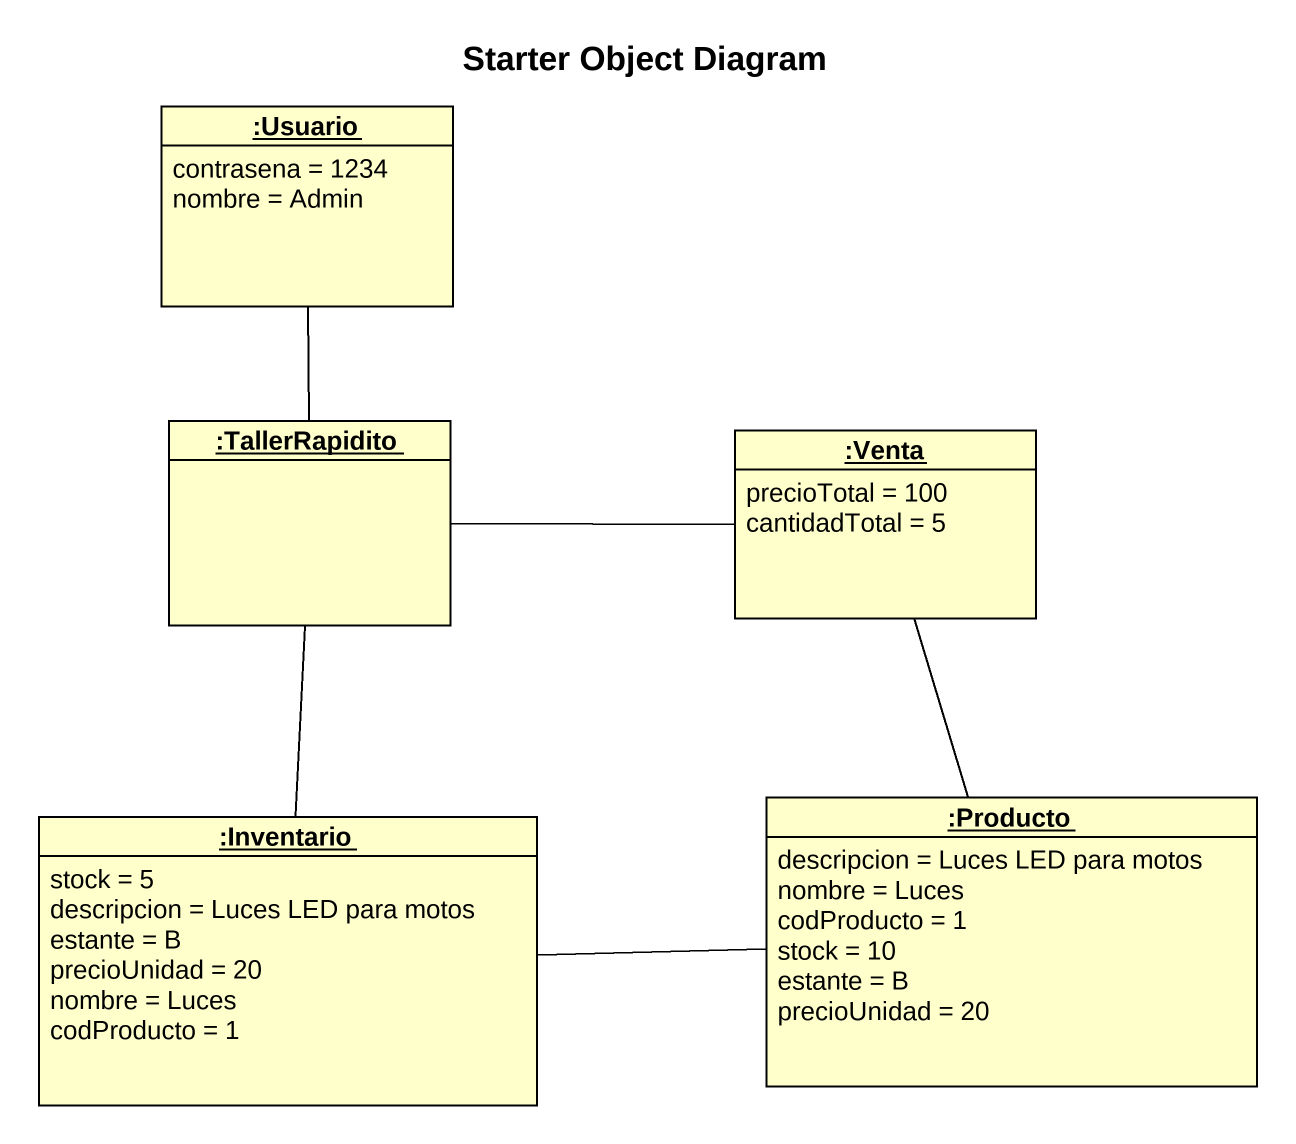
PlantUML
@startuml
title Starter Object Diagram
hide circle
hide empty members
object ":Usuario" as Usuario {
  contrasena = 1234
  nombre = Admin
}
object ":TallerRapidito" as TallerRapidito
object ":Venta" as Venta {
  precioTotal = 100
  cantidadTotal = 5
}
object ":Producto" as Producto {
  descripcion = Luces LED para motos
  nombre = Luces
  codProducto = 1
  stock = 10
  estante = B
  precioUnidad = 20
}
object ":Inventario" as Inventario {
  stock = 5
  descripcion = Luces LED para motos
  estante = B
  precioUnidad = 20
  nombre = Luces
  codProducto = 1
}
Usuario -- TallerRapidito
TallerRapidito -right- Venta
TallerRapidito -- Inventario
Venta -- Producto
Inventario -right- Producto
@enduml
